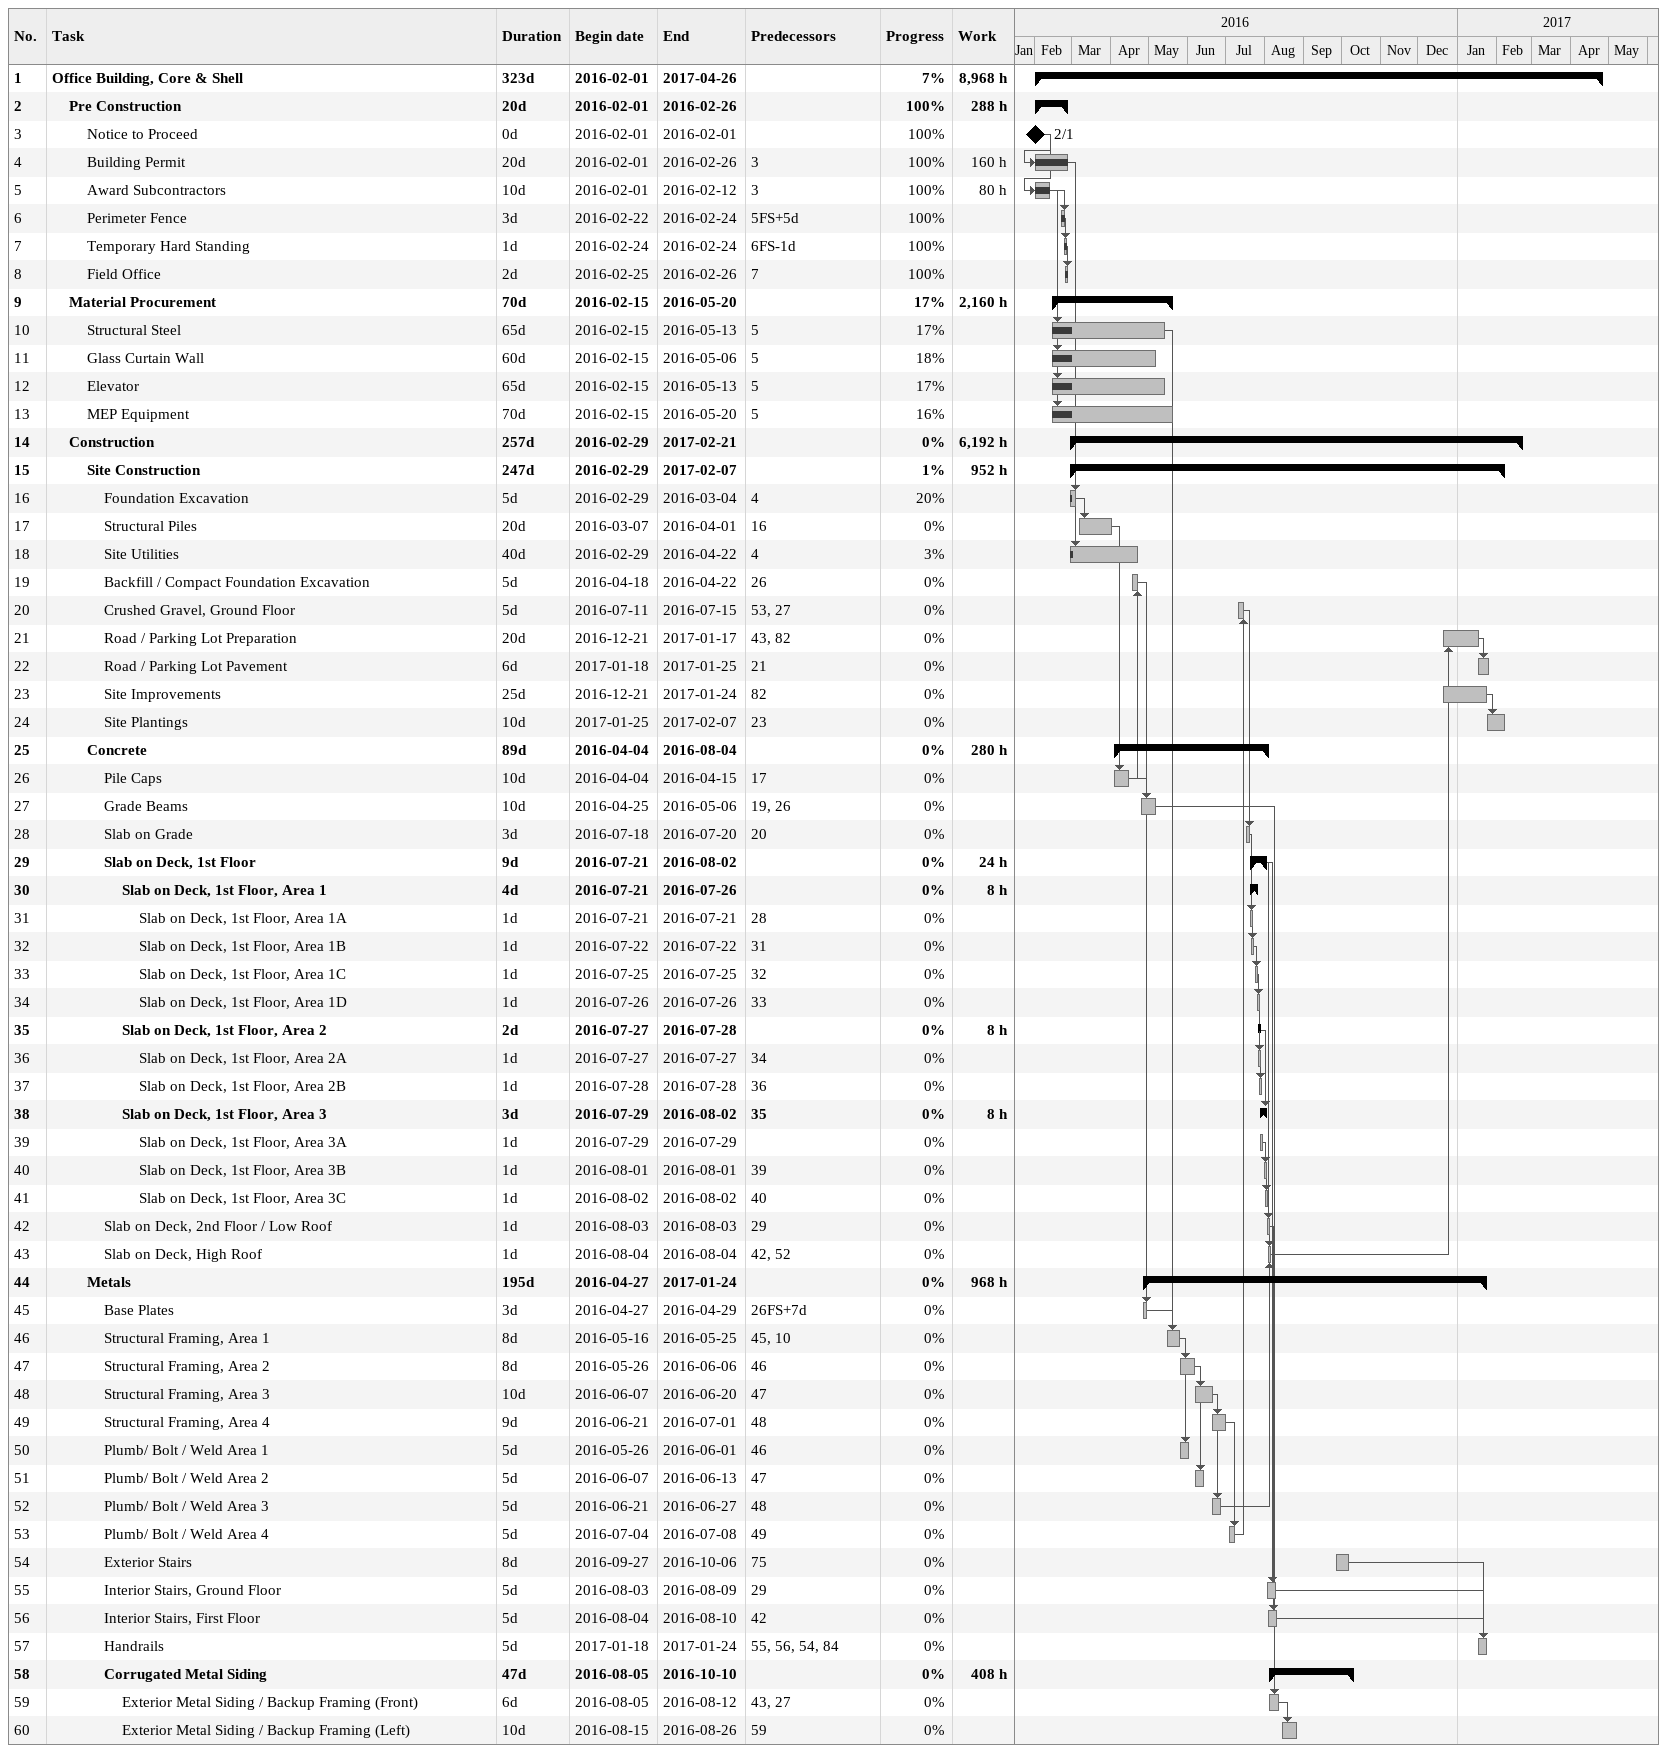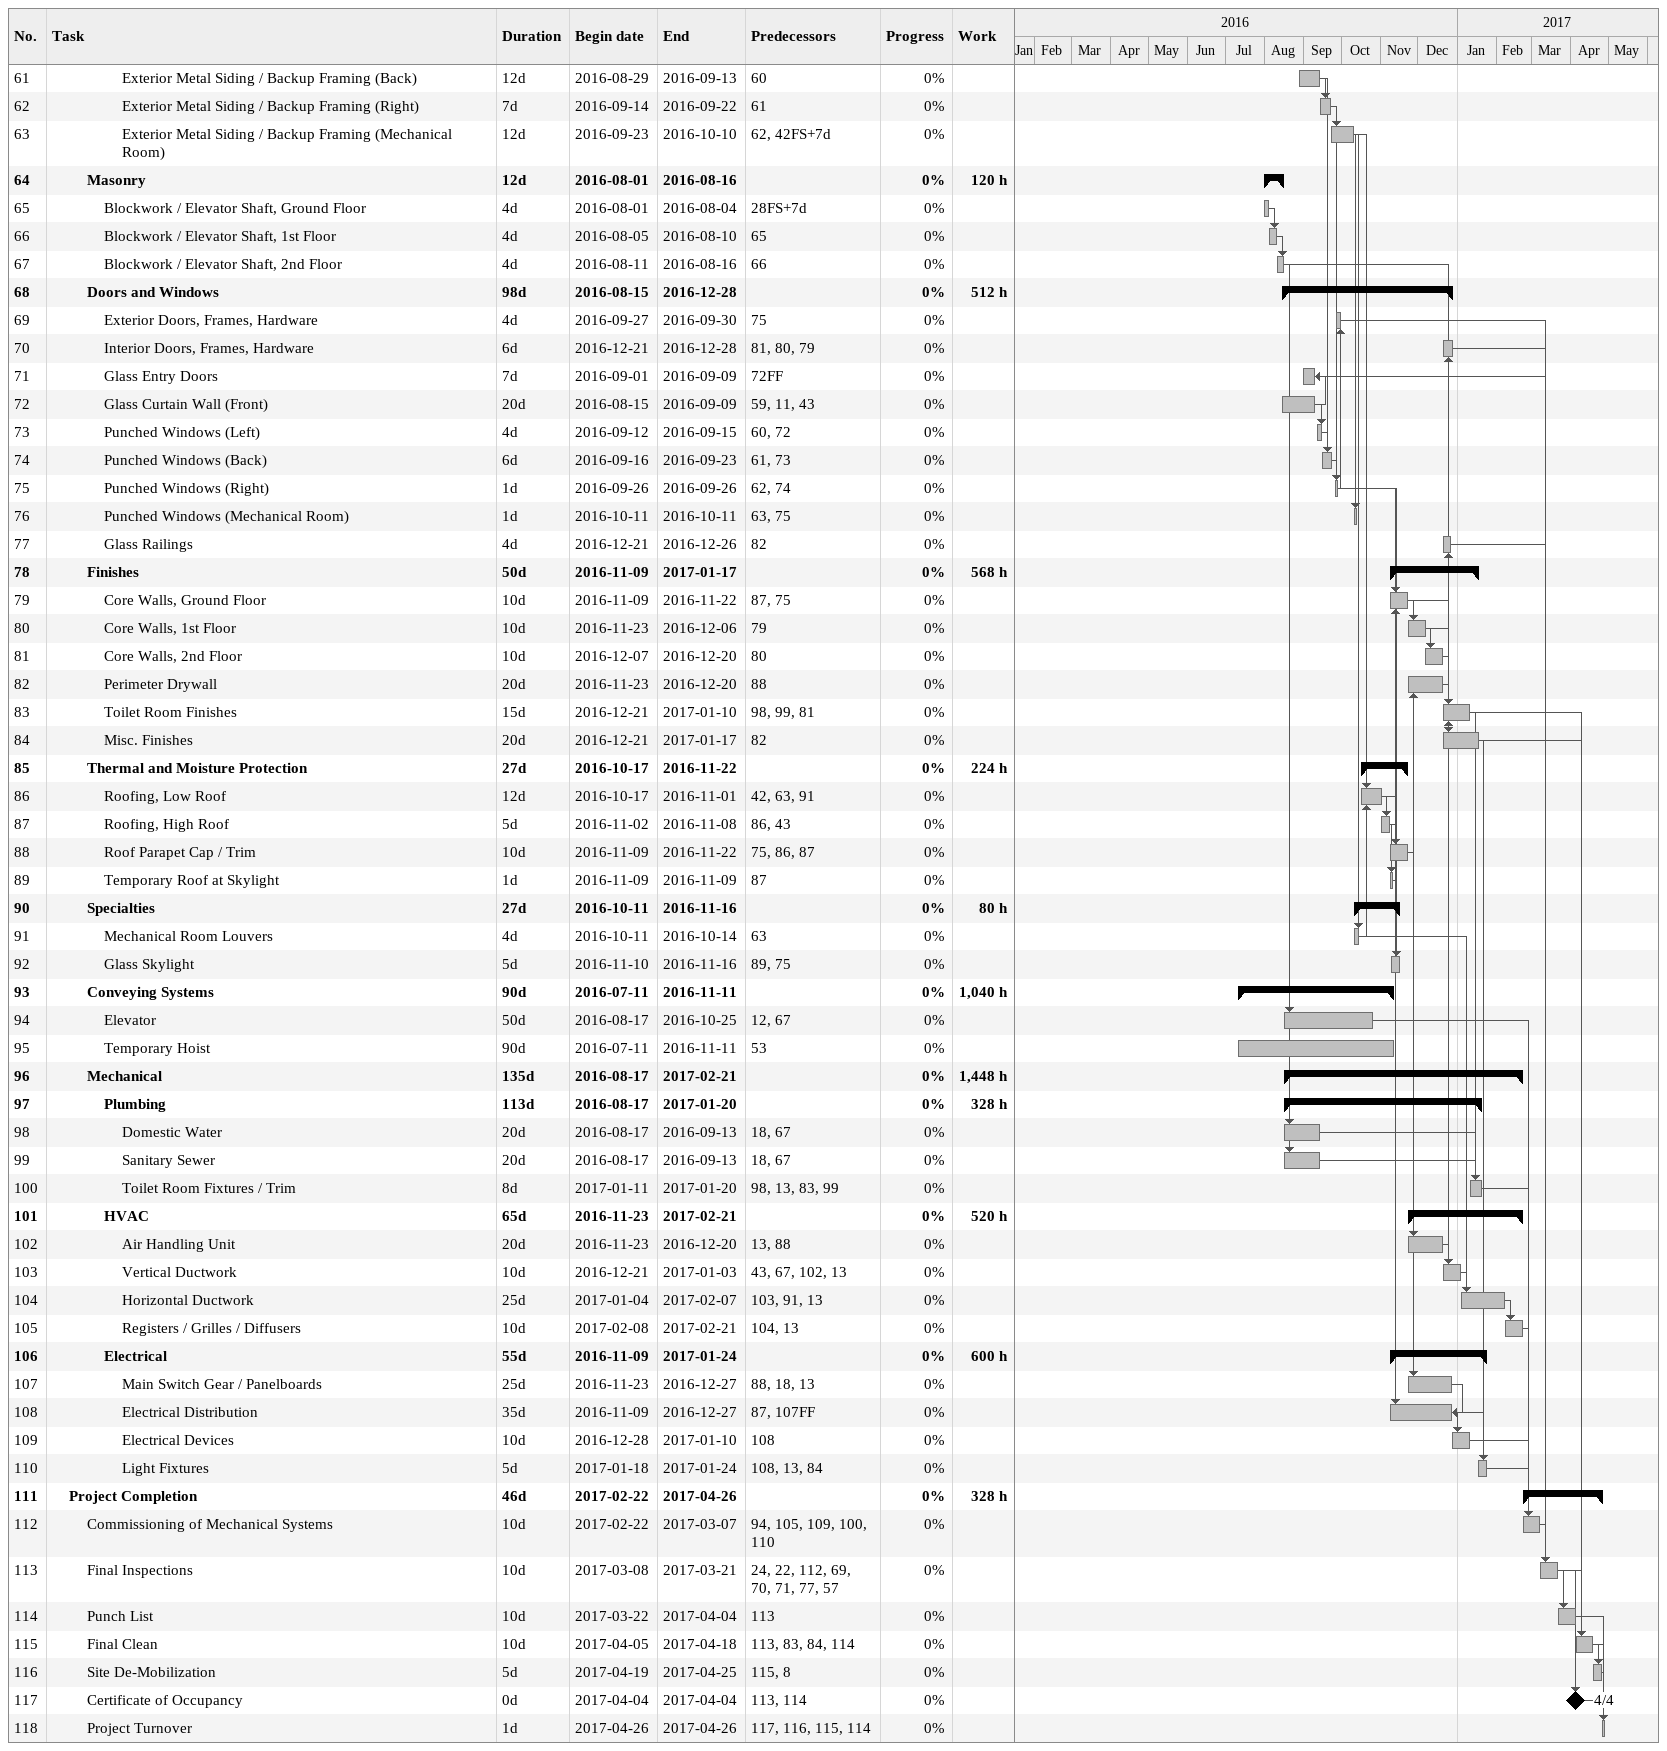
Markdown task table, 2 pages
| ID | Level | Task | Duration | Start | Finish | Predecessors | % complete | Work (h) |
|---|---|---|---|---|---|---|---|---|
| 1 | 1 | **Office Building, Core & Shell** | 323d | 2016-02-01 | 2017-04-26 |  | 7 | 8968 |
| 2 | 2 | **Pre Construction** | 20d | 2016-02-01 | 2016-02-26 |  | 100 | 288 |
| 3 | 3 | Notice to Proceed | 0d | 2016-02-01 | 2016-02-01 |  | 100 |  |
| 4 | 3 | Building Permit | 20d | 2016-02-01 | 2016-02-26 | 3 | 100 | 160 |
| 5 | 3 | Award Subcontractors | 10d | 2016-02-01 | 2016-02-12 | 3 | 100 | 80 |
| 6 | 3 | Perimeter Fence | 3d | 2016-02-22 | 2016-02-24 | 5FS+5d | 100 |  |
| 7 | 3 | Temporary Hard Standing | 1d | 2016-02-24 | 2016-02-24 | 6FS-1d | 100 |  |
| 8 | 3 | Field Office | 2d | 2016-02-25 | 2016-02-26 | 7 | 100 |  |
| 9 | 2 | **Material Procurement** | 70d | 2016-02-15 | 2016-05-20 |  | 17 | 2160 |
| 10 | 3 | Structural Steel | 65d | 2016-02-15 | 2016-05-13 | 5 | 17 |  |
| 11 | 3 | Glass Curtain Wall | 60d | 2016-02-15 | 2016-05-06 | 5 | 18 |  |
| 12 | 3 | Elevator | 65d | 2016-02-15 | 2016-05-13 | 5 | 17 |  |
| 13 | 3 | MEP Equipment | 70d | 2016-02-15 | 2016-05-20 | 5 | 16 |  |
| 14 | 2 | **Construction** | 257d | 2016-02-29 | 2017-02-21 |  | 0 | 6192 |
| 15 | 3 | **Site Construction** | 247d | 2016-02-29 | 2017-02-07 |  | 1 | 952 |
| 16 | 4 | Foundation Excavation | 5d | 2016-02-29 | 2016-03-04 | 4 | 20 |  |
| 17 | 4 | Structural Piles | 20d | 2016-03-07 | 2016-04-01 | 16 | 0 |  |
| 18 | 4 | Site Utilities | 40d | 2016-02-29 | 2016-04-22 | 4 | 3 |  |
| 19 | 4 | Backfill / Compact Foundation Excavation | 5d | 2016-04-18 | 2016-04-22 | 26 | 0 |  |
| 20 | 4 | Crushed Gravel, Ground Floor | 5d | 2016-07-11 | 2016-07-15 | 53, 27 | 0 |  |
| 21 | 4 | Road / Parking Lot Preparation | 20d | 2016-12-21 | 2017-01-17 | 43, 82 | 0 |  |
| 22 | 4 | Road / Parking Lot Pavement | 6d | 2017-01-18 | 2017-01-25 | 21 | 0 |  |
| 23 | 4 | Site Improvements | 25d | 2016-12-21 | 2017-01-24 | 82 | 0 |  |
| 24 | 4 | Site Plantings | 10d | 2017-01-25 | 2017-02-07 | 23 | 0 |  |
| 25 | 3 | **Concrete** | 89d | 2016-04-04 | 2016-08-04 |  | 0 | 280 |
| 26 | 4 | Pile Caps | 10d | 2016-04-04 | 2016-04-15 | 17 | 0 |  |
| 27 | 4 | Grade Beams | 10d | 2016-04-25 | 2016-05-06 | 19, 26 | 0 |  |
| 28 | 4 | Slab on Grade | 3d | 2016-07-18 | 2016-07-20 | 20 | 0 |  |
| 29 | 4 | **Slab on Deck, 1st Floor** | 9d | 2016-07-21 | 2016-08-02 |  | 0 | 24 |
| 30 | 5 | **Slab on Deck, 1st Floor, Area 1** | 4d | 2016-07-21 | 2016-07-26 |  | 0 | 8 |
| 31 | 6 | Slab on Deck, 1st Floor, Area 1A | 1d | 2016-07-21 | 2016-07-21 | 28 | 0 |  |
| 32 | 6 | Slab on Deck, 1st Floor, Area 1B | 1d | 2016-07-22 | 2016-07-22 | 31 | 0 |  |
| 33 | 6 | Slab on Deck, 1st Floor, Area 1C | 1d | 2016-07-25 | 2016-07-25 | 32 | 0 |  |
| 34 | 6 | Slab on Deck, 1st Floor, Area 1D | 1d | 2016-07-26 | 2016-07-26 | 33 | 0 |  |
| 35 | 5 | **Slab on Deck, 1st Floor, Area 2** | 2d | 2016-07-27 | 2016-07-28 |  | 0 | 8 |
| 36 | 6 | Slab on Deck, 1st Floor, Area 2A | 1d | 2016-07-27 | 2016-07-27 | 34 | 0 |  |
| 37 | 6 | Slab on Deck, 1st Floor, Area 2B | 1d | 2016-07-28 | 2016-07-28 | 36 | 0 |  |
| 38 | 5 | **Slab on Deck, 1st Floor, Area 3** | 3d | 2016-07-29 | 2016-08-02 | 35 | 0 | 8 |
| 39 | 6 | Slab on Deck, 1st Floor, Area 3A | 1d | 2016-07-29 | 2016-07-29 |  | 0 |  |
| 40 | 6 | Slab on Deck, 1st Floor, Area 3B | 1d | 2016-08-01 | 2016-08-01 | 39 | 0 |  |
| 41 | 6 | Slab on Deck, 1st Floor, Area 3C | 1d | 2016-08-02 | 2016-08-02 | 40 | 0 |  |
| 42 | 4 | Slab on Deck, 2nd Floor / Low Roof | 1d | 2016-08-03 | 2016-08-03 | 29 | 0 |  |
| 43 | 4 | Slab on Deck, High Roof | 1d | 2016-08-04 | 2016-08-04 | 42, 52 | 0 |  |
| 44 | 3 | **Metals** | 195d | 2016-04-27 | 2017-01-24 |  | 0 | 968 |
| 45 | 4 | Base Plates | 3d | 2016-04-27 | 2016-04-29 | 26FS+7d | 0 |  |
| 46 | 4 | Structural Framing, Area 1 | 8d | 2016-05-16 | 2016-05-25 | 45, 10 | 0 |  |
| 47 | 4 | Structural Framing, Area 2 | 8d | 2016-05-26 | 2016-06-06 | 46 | 0 |  |
| 48 | 4 | Structural Framing, Area 3 | 10d | 2016-06-07 | 2016-06-20 | 47 | 0 |  |
| 49 | 4 | Structural Framing, Area 4 | 9d | 2016-06-21 | 2016-07-01 | 48 | 0 |  |
| 50 | 4 | Plumb/ Bolt / Weld Area 1 | 5d | 2016-05-26 | 2016-06-01 | 46 | 0 |  |
| 51 | 4 | Plumb/ Bolt / Weld Area 2 | 5d | 2016-06-07 | 2016-06-13 | 47 | 0 |  |
| 52 | 4 | Plumb/ Bolt / Weld Area 3 | 5d | 2016-06-21 | 2016-06-27 | 48 | 0 |  |
| 53 | 4 | Plumb/ Bolt / Weld Area 4 | 5d | 2016-07-04 | 2016-07-08 | 49 | 0 |  |
| 54 | 4 | Exterior Stairs | 8d | 2016-09-27 | 2016-10-06 | 75 | 0 |  |
| 55 | 4 | Interior Stairs, Ground Floor | 5d | 2016-08-03 | 2016-08-09 | 29 | 0 |  |
| 56 | 4 | Interior Stairs, First Floor | 5d | 2016-08-04 | 2016-08-10 | 42 | 0 |  |
| 57 | 4 | Handrails | 5d | 2017-01-18 | 2017-01-24 | 55, 56, 54, 84 | 0 |  |
| 58 | 4 | **Corrugated Metal Siding** | 47d | 2016-08-05 | 2016-10-10 |  | 0 | 408 |
| 59 | 5 | Exterior Metal Siding / Backup Framing (Front) | 6d | 2016-08-05 | 2016-08-12 | 43, 27 | 0 |  |
| 60 | 5 | Exterior Metal Siding / Backup Framing (Left) | 10d | 2016-08-15 | 2016-08-26 | 59 | 0 |  |
| 61 | 5 | Exterior Metal Siding / Backup Framing (Back) | 12d | 2016-08-29 | 2016-09-13 | 60 | 0 |  |
| 62 | 5 | Exterior Metal Siding / Backup Framing (Right) | 7d | 2016-09-14 | 2016-09-22 | 61 | 0 |  |
| 63 | 5 | Exterior Metal Siding / Backup Framing (Mechanical Room) | 12d | 2016-09-23 | 2016-10-10 | 62, 42FS+7d | 0 |  |
| 64 | 3 | **Masonry** | 12d | 2016-08-01 | 2016-08-16 |  | 0 | 120 |
| 65 | 4 | Blockwork / Elevator Shaft, Ground Floor | 4d | 2016-08-01 | 2016-08-04 | 28FS+7d | 0 |  |
| 66 | 4 | Blockwork / Elevator Shaft, 1st Floor | 4d | 2016-08-05 | 2016-08-10 | 65 | 0 |  |
| 67 | 4 | Blockwork / Elevator Shaft, 2nd Floor | 4d | 2016-08-11 | 2016-08-16 | 66 | 0 |  |
| 68 | 3 | **Doors and Windows** | 98d | 2016-08-15 | 2016-12-28 |  | 0 | 512 |
| 69 | 4 | Exterior Doors, Frames, Hardware | 4d | 2016-09-27 | 2016-09-30 | 75 | 0 |  |
| 70 | 4 | Interior Doors, Frames, Hardware | 6d | 2016-12-21 | 2016-12-28 | 81, 80, 79 | 0 |  |
| 71 | 4 | Glass Entry Doors | 7d | 2016-09-01 | 2016-09-09 | 72FF | 0 |  |
| 72 | 4 | Glass Curtain Wall (Front) | 20d | 2016-08-15 | 2016-09-09 | 59, 11, 43 | 0 |  |
| 73 | 4 | Punched Windows (Left) | 4d | 2016-09-12 | 2016-09-15 | 60, 72 | 0 |  |
| 74 | 4 | Punched Windows (Back) | 6d | 2016-09-16 | 2016-09-23 | 61, 73 | 0 |  |
| 75 | 4 | Punched Windows (Right) | 1d | 2016-09-26 | 2016-09-26 | 62, 74 | 0 |  |
| 76 | 4 | Punched Windows (Mechanical Room) | 1d | 2016-10-11 | 2016-10-11 | 63, 75 | 0 |  |
| 77 | 4 | Glass Railings | 4d | 2016-12-21 | 2016-12-26 | 82 | 0 |  |
| 78 | 3 | **Finishes** | 50d | 2016-11-09 | 2017-01-17 |  | 0 | 568 |
| 79 | 4 | Core Walls, Ground Floor | 10d | 2016-11-09 | 2016-11-22 | 87, 75 | 0 |  |
| 80 | 4 | Core Walls, 1st Floor | 10d | 2016-11-23 | 2016-12-06 | 79 | 0 |  |
| 81 | 4 | Core Walls, 2nd Floor | 10d | 2016-12-07 | 2016-12-20 | 80 | 0 |  |
| 82 | 4 | Perimeter Drywall | 20d | 2016-11-23 | 2016-12-20 | 88 | 0 |  |
| 83 | 4 | Toilet Room Finishes | 15d | 2016-12-21 | 2017-01-10 | 98, 99, 81 | 0 |  |
| 84 | 4 | Misc. Finishes | 20d | 2016-12-21 | 2017-01-17 | 82 | 0 |  |
| 85 | 3 | **Thermal and Moisture Protection** | 27d | 2016-10-17 | 2016-11-22 |  | 0 | 224 |
| 86 | 4 | Roofing, Low Roof | 12d | 2016-10-17 | 2016-11-01 | 42, 63, 91 | 0 |  |
| 87 | 4 | Roofing, High Roof | 5d | 2016-11-02 | 2016-11-08 | 86, 43 | 0 |  |
| 88 | 4 | Roof Parapet Cap / Trim | 10d | 2016-11-09 | 2016-11-22 | 75, 86, 87 | 0 |  |
| 89 | 4 | Temporary Roof at Skylight | 1d | 2016-11-09 | 2016-11-09 | 87 | 0 |  |
| 90 | 3 | **Specialties** | 27d | 2016-10-11 | 2016-11-16 |  | 0 | 80 |
| 91 | 4 | Mechanical Room Louvers | 4d | 2016-10-11 | 2016-10-14 | 63 | 0 |  |
| 92 | 4 | Glass Skylight | 5d | 2016-11-10 | 2016-11-16 | 89, 75 | 0 |  |
| 93 | 3 | **Conveying Systems** | 90d | 2016-07-11 | 2016-11-11 |  | 0 | 1040 |
| 94 | 4 | Elevator | 50d | 2016-08-17 | 2016-10-25 | 12, 67 | 0 |  |
| 95 | 4 | Temporary Hoist | 90d | 2016-07-11 | 2016-11-11 | 53 | 0 |  |
| 96 | 3 | **Mechanical** | 135d | 2016-08-17 | 2017-02-21 |  | 0 | 1448 |
| 97 | 4 | **Plumbing** | 113d | 2016-08-17 | 2017-01-20 |  | 0 | 328 |
| 98 | 5 | Domestic Water | 20d | 2016-08-17 | 2016-09-13 | 18, 67 | 0 |  |
| 99 | 5 | Sanitary Sewer | 20d | 2016-08-17 | 2016-09-13 | 18, 67 | 0 |  |
| 100 | 5 | Toilet Room Fixtures / Trim | 8d | 2017-01-11 | 2017-01-20 | 98, 13, 83, 99 | 0 |  |
| 101 | 4 | **HVAC** | 65d | 2016-11-23 | 2017-02-21 |  | 0 | 520 |
| 102 | 5 | Air Handling Unit | 20d | 2016-11-23 | 2016-12-20 | 13, 88 | 0 |  |
| 103 | 5 | Vertical Ductwork | 10d | 2016-12-21 | 2017-01-03 | 43, 67, 102, 13 | 0 |  |
| 104 | 5 | Horizontal Ductwork | 25d | 2017-01-04 | 2017-02-07 | 103, 91, 13 | 0 |  |
| 105 | 5 | Registers / Grilles / Diffusers | 10d | 2017-02-08 | 2017-02-21 | 104, 13 | 0 |  |
| 106 | 4 | **Electrical** | 55d | 2016-11-09 | 2017-01-24 |  | 0 | 600 |
| 107 | 5 | Main Switch Gear / Panelboards | 25d | 2016-11-23 | 2016-12-27 | 88, 18, 13 | 0 |  |
| 108 | 5 | Electrical Distribution | 35d | 2016-11-09 | 2016-12-27 | 87, 107FF | 0 |  |
| 109 | 5 | Electrical Devices | 10d | 2016-12-28 | 2017-01-10 | 108 | 0 |  |
| 110 | 5 | Light Fixtures | 5d | 2017-01-18 | 2017-01-24 | 108, 13, 84 | 0 |  |
| 111 | 2 | **Project Completion** | 46d | 2017-02-22 | 2017-04-26 |  | 0 | 328 |
| 112 | 3 | Commissioning of Mechanical Systems | 10d | 2017-02-22 | 2017-03-07 | 94, 105, 109, 100, 110 | 0 |  |
| 113 | 3 | Final Inspections | 10d | 2017-03-08 | 2017-03-21 | 24, 22, 112, 69, 70, 71, 77, 57 | 0 |  |
| 114 | 3 | Punch List | 10d | 2017-03-22 | 2017-04-04 | 113 | 0 |  |
| 115 | 3 | Final Clean | 10d | 2017-04-05 | 2017-04-18 | 113, 83, 84, 114 | 0 |  |
| 116 | 3 | Site De-Mobilization | 5d | 2017-04-19 | 2017-04-25 | 115, 8 | 0 |  |
| 117 | 3 | Certificate of Occupancy | 0d | 2017-04-04 | 2017-04-04 | 113, 114 | 0 |  |
| 118 | 3 | Project Turnover | 1d | 2017-04-26 | 2017-04-26 | 117, 116, 115, 114 | 0 |  |
